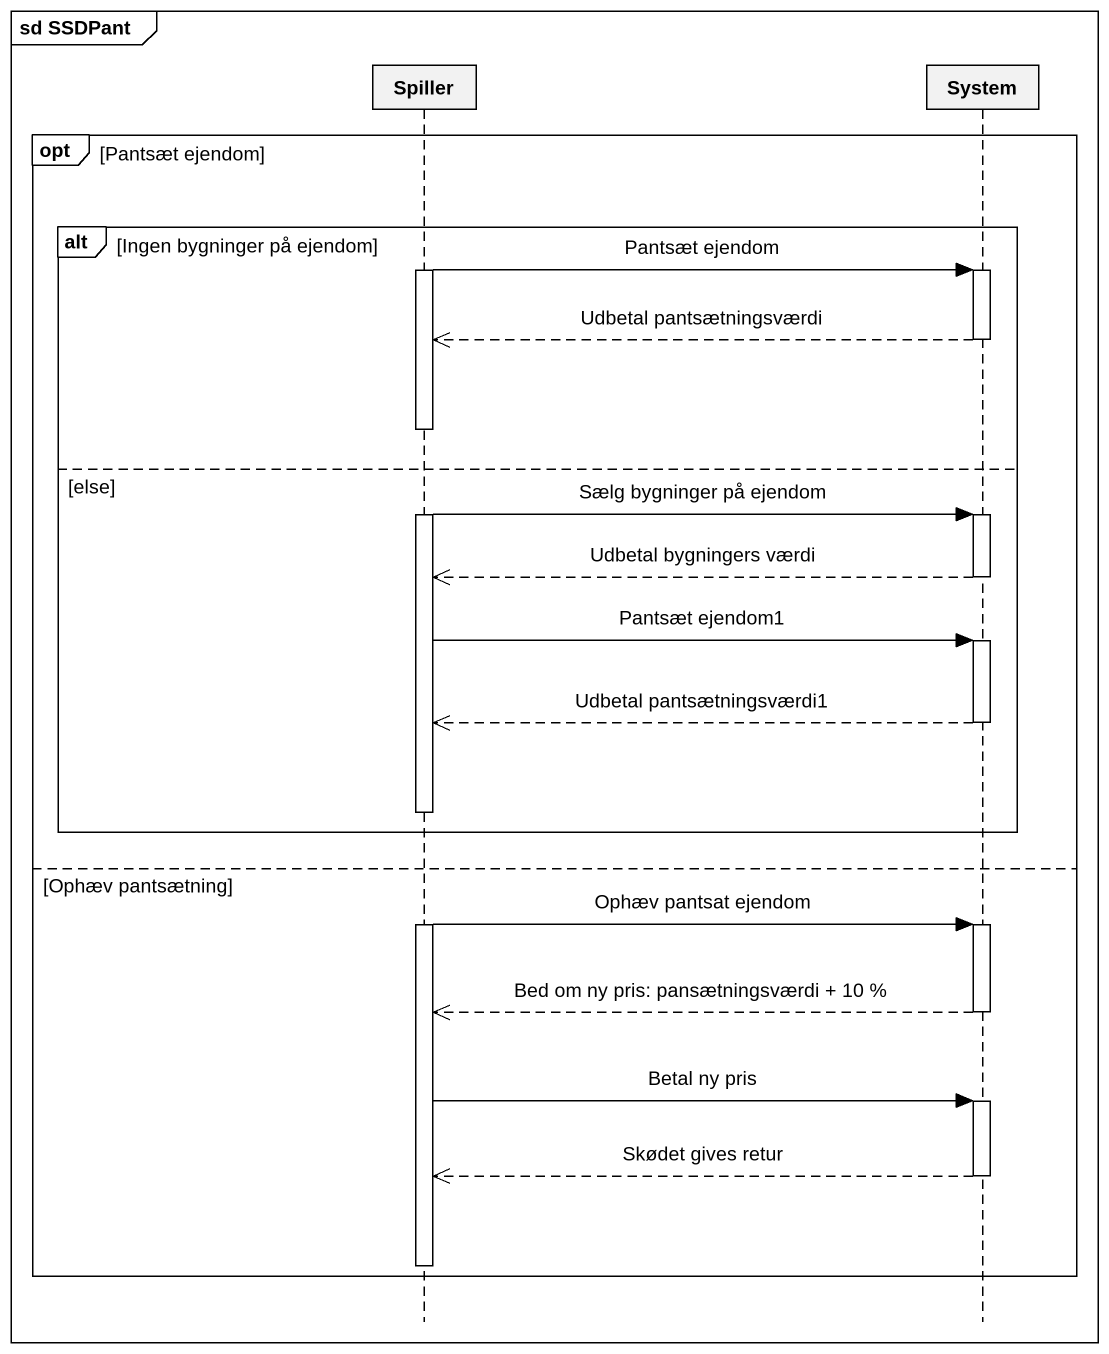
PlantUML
@startuml
mainframe sd SSDPant
hide footbox
participant Spiller
participant System

opt Pantsæt ejendom
  alt Ingen bygninger på ejendom
    activate Spiller
    Spiller -> System : Pantsæt ejendom
    activate System
    System -->> Spiller : Udbetal pantsætningsværdi
    deactivate System
  else else
    Spiller -> System : Sælg bygninger på ejendom
    activate System
    System -->> Spiller : Udbetal bygningers værdi
    deactivate System
    Spiller -> System : Pantsæt ejendom1
    activate System
    System -->> Spiller : Udbetal pantsætningsværdi1
    deactivate System
  end
else Ophæv pantsætning
  Spiller -> System : Ophæv pantsat ejendom
  activate System
  System -->> Spiller : Bed om ny pris: pansætningsværdi + 10 %
  deactivate System
  Spiller -> System : Betal ny pris
  activate System
  System -->> Spiller : Skødet gives retur
  deactivate System
  deactivate Spiller
end
@enduml
